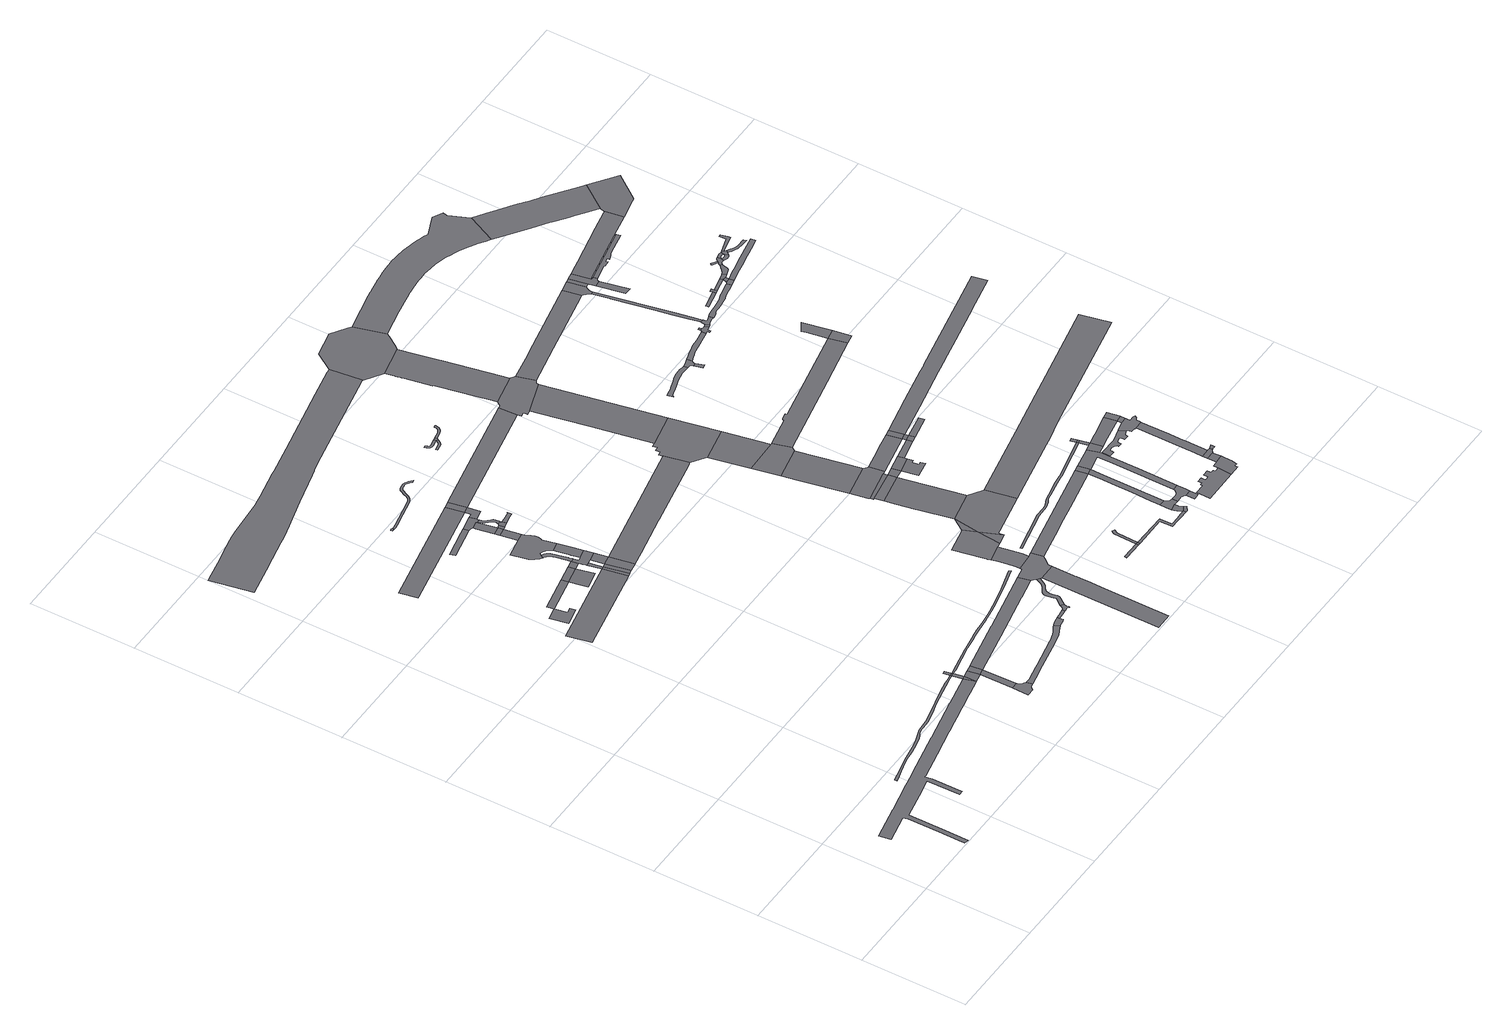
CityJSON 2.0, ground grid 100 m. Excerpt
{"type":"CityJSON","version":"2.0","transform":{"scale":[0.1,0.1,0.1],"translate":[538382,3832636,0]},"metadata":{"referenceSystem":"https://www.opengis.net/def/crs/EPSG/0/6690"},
"CityObjects":{
"road1":{"type":"Road","attributes":{"RoadStructureAttribute.sectionType":"1"},"geometry":[{"type":"MultiSurface","lod":"1","boundaries":[[[0,1,2,3,4,5,6,7,8,9,10,11,12,13,14,15,16,17,18,19,20,21,22,23,24,25,26,27,28,29,30,31,32,33,34,35,36,37,38,39,40,41,42,43,44,45,46]]]}]},
"road2":{"type":"Road","attributes":{"RoadStructureAttribute.sectionType":"1"},"geometry":[{"type":"MultiSurface","lod":"1","boundaries":[[[47,48,49,50,51,52,53,54,55,56,57,58,59,60,61,62,63,64,65,66,67,68,69,70,71,72,73,74,75,76,77,78,79,80,81,82,83,84,85,86,87]]]}]},
"road3":{"type":"Road","geometry":[{"type":"MultiSurface","lod":"1","boundaries":[[[88,89,90,91,92,93]]]}]},
"road4":{"type":"Road","geometry":[{"type":"MultiSurface","lod":"1","boundaries":[[[94,0,46]]]}]},
"road5":{"type":"Road","attributes":{"RoadStructureAttribute.sectionType":"1"},"geometry":[{"type":"MultiSurface","lod":"1","boundaries":[[[95,87,0,94]]]}]},
"road6":{"type":"Road","geometry":[{"type":"MultiSurface","lod":"1","boundaries":[[[96,47,87,95]]]}]},
"road7":{"type":"Road","geometry":[{"type":"MultiSurface","lod":"1","boundaries":[[[97,98,47,96]]]}]},
"road8":{"type":"Road","geometry":[{"type":"MultiSurface","lod":"1","boundaries":[[[99,100,101,102,103,104,105,106,107,108,109,110,111]]]}]},
"road9":{"type":"Road","attributes":{"RoadStructureAttribute.sectionType":"1"},"geometry":[{"type":"MultiSurface","lod":"1","boundaries":[[[112,113,114,115]]]}]},
"road10":{"type":"Road","attributes":{"RoadStructureAttribute.sectionType":"1"},"geometry":[{"type":"MultiSurface","lod":"1","boundaries":[[[116,94,46,117,118,119]]]}]},
"road11":{"type":"Road","attributes":{"RoadStructureAttribute.sectionType":"1"},"geometry":[{"type":"MultiSurface","lod":"1","boundaries":[[[120,121,119,99,111]]]}]},
"road12":{"type":"Road","attributes":{"RoadStructureAttribute.sectionType":"1"},"geometry":[{"type":"MultiSurface","lod":"1","boundaries":[[[122,123,92,124]]]}]},
"road13":{"type":"Road","geometry":[{"type":"MultiSurface","lod":"1","boundaries":[[[125,116,119,121]]]}]},
"road14":{"type":"Road","attributes":{"RoadStructureAttribute.sectionType":"1"},"geometry":[{"type":"MultiSurface","lod":"1","boundaries":[[[126,127,128,129,130,131]]]}]},
"road15":{"type":"Road","geometry":[{"type":"MultiSurface","lod":"1","boundaries":[[[132,133,134,135,124]]]}]},
"road16":{"type":"Road","geometry":[{"type":"MultiSurface","lod":"1","boundaries":[[[136,122,124,135]]]}]},
"road17":{"type":"Road","attributes":{"RoadStructureAttribute.sectionType":"1"},"geometry":[{"type":"MultiSurface","lod":"1","boundaries":[[[137,138,139,140,141,142,143,144,145,146,147,148,149,150,151,106,105,152,153,154,155,156,157,158,159,160]]]}]},
"road18":{"type":"Road","geometry":[{"type":"MultiSurface","lod":"1","boundaries":[[[161,136,135,162]]]}]},
"road19":{"type":"Road","attributes":{"RoadStructureAttribute.sectionType":"1"},"geometry":[{"type":"MultiSurface","lod":"1","boundaries":[[[163,164,165,166,167,168,169]]]}]},
"road20":{"type":"Road","geometry":[{"type":"MultiSurface","lod":"1","boundaries":[[[170,171,172,173,174]]]}]},
"road21":{"type":"Road","geometry":[{"type":"MultiSurface","lod":"1","boundaries":[[[175,112,115,176]]]}]},
"road22":{"type":"Road","attributes":{"RoadStructureAttribute.sectionType":"1"},"geometry":[{"type":"MultiSurface","lod":"1","boundaries":[[[177,178,112,175]]]}]},
"road23":{"type":"Road","attributes":{"RoadStructureAttribute.sectionType":"1"},"geometry":[{"type":"MultiSurface","lod":"1","boundaries":[[[179,180,181,182,183,184,185,186,187,188,189,190,191,192,193,194,195,196,161,197]]]}]},
"road24":{"type":"Road","attributes":{"RoadStructureAttribute.sectionType":"1"},"geometry":[{"type":"MultiSurface","lod":"1","boundaries":[[[198,175,176,199]]]}]},
"road25":{"type":"Road","geometry":[{"type":"MultiSurface","lod":"1","boundaries":[[[200,201,202,203,204,205,206,207,208,209,210,211,212,189,188,213,214,215,216,217,218]]]}]},
"road26":{"type":"Road","geometry":[{"type":"MultiSurface","lod":"1","boundaries":[[[219,220,221,197,161,162,222,223,224,178,177,225,226,227,228,229,230,231,232,233]]]}]},
"road27":{"type":"Road","geometry":[{"type":"MultiSurface","lod":"1","boundaries":[[[234,198,199,235]]]}]},
"road28":{"type":"Road","attributes":{"RoadStructureAttribute.sectionType":"1"},"geometry":[{"type":"MultiSurface","lod":"1","boundaries":[[[229,228,227,226,198,234]]]}]},
"road29":{"type":"Road","attributes":{"RoadStructureAttribute.sectionType":"1"},"geometry":[{"type":"MultiSurface","lod":"1","boundaries":[[[236,237,218,217,238,239,240,241,233,232]]]}]},
"road30":{"type":"Road","attributes":{"RoadStructureAttribute.sectionType":"1"},"geometry":[{"type":"MultiSurface","lod":"1","boundaries":[[[242,243,207,206]]]}]},
"road31":{"type":"Road","attributes":{"RoadStructureAttribute.sectionType":"1"},"geometry":[{"type":"MultiSurface","lod":"1","boundaries":[[[244,245,246,247,248,249,250,251,252,253,254,255,256,257,258,259,260,261,262,263,264,265,266,267,268,269,270,271,272,273,96,95]]]}]},
"road32":{"type":"Road","geometry":[{"type":"MultiSurface","lod":"1","boundaries":[[[274,275,243,242]]]}]},
"road33":{"type":"Road","attributes":{"RoadStructureAttribute.sectionType":"1"},"geometry":[{"type":"MultiSurface","lod":"1","boundaries":[[[276,277,278,279,275,274]]]}]},
"road34":{"type":"Road","attributes":{"RoadStructureAttribute.sectionType":"1"},"geometry":[{"type":"MultiSurface","lod":"1","boundaries":[[[280,281,282,283,125,121,284,285,286,287,288,289,290,291]]]}]},
"road35":{"type":"Road","geometry":[{"type":"MultiSurface","lod":"1","boundaries":[[[292,164,163,169,293,294,278,277,295,296,297,298]]]}]},
"road36":{"type":"Road","attributes":{"RoadStructureAttribute.sectionType":"1"},"geometry":[{"type":"MultiSurface","lod":"1","boundaries":[[[299,300,274,242,301]]]}]},
"road37":{"type":"Road","attributes":{"RoadStructureAttribute.sectionType":"1"},"geometry":[{"type":"MultiSurface","lod":"1","boundaries":[[[302,303,304,305,306,307,308,309,310,311,312,297,296,313,314,315,316,317,318,319,320,321,322,323,324]]]}]},
"road38":{"type":"Road","geometry":[{"type":"MultiSurface","lod":"1","boundaries":[[[323,325,299,301,326,327,328,324]]]}]},
"road39":{"type":"Road","attributes":{"RoadStructureAttribute.sectionType":"1"},"geometry":[{"type":"MultiSurface","lod":"1","boundaries":[[[329,330,331,332,333,334,335,336,337,338,339,340,341,342,343,344,345,346,347,348,349,350,351,352,353,354,355,356,357,358,359,360,361,362,363,364,365,366,367,368,369,174,173]]]}]},
"road40":{"type":"Road","attributes":{"RoadStructureAttribute.sectionType":"1"},"geometry":[{"type":"MultiSurface","lod":"1","boundaries":[[[370,371,372,373,374,375,376,377,378,379,380,381,382,383,384,385,386,387,388,389,390,391,392,393,394,395,396,397,398,399,400,401,402,403,404,405,406,407,408,409]]]}]},
"road41":{"type":"Road","attributes":{"RoadStructureAttribute.sectionType":"1"},"geometry":[{"type":"MultiSurface","lod":"1","boundaries":[[[410,411,131,412,292,298]]]}]},
"road42":{"type":"Road","geometry":[{"type":"MultiSurface","lod":"1","boundaries":[[[413,414,415,416,417,137,160,418,419,420,421]]]}]},
"road43":{"type":"Road","geometry":[{"type":"MultiSurface","lod":"1","boundaries":[[[422,423,424,425,426,327,326]]]}]},
"road44":{"type":"Road","geometry":[{"type":"MultiSurface","lod":"1","boundaries":[[[427,126,131,411]]]}]},
"road45":{"type":"Road","attributes":{"RoadStructureAttribute.sectionType":"1"},"geometry":[{"type":"MultiSurface","lod":"1","boundaries":[[[428,429,413,421,430,431]]]}]},
"road46":{"type":"Road","geometry":[{"type":"MultiSurface","lod":"1","boundaries":[[[432,433,434,428,431,435,436,437,438,439,440]]]}]},
"road47":{"type":"Road","attributes":{"RoadStructureAttribute.sectionType":"1"},"geometry":[{"type":"MultiSurface","lod":"1","boundaries":[[[441,442,443,444,445,446,447,448,449,450,451,452,453,454,455,456,457,432,440,458,459,460,461,462,463,464,465,466,467,468,469,470,471,472,473,474,475]]]}]},
"road48":{"type":"Road","geometry":[{"type":"MultiSurface","lod":"1","boundaries":[[[476,477,478,479,480,481,482,483,484,485,486,487,488]]]}]},
"road49":{"type":"Road","attributes":{"RoadStructureAttribute.sectionType":"1"},"geometry":[{"type":"MultiSurface","lod":"1","boundaries":[[[489,234,235,490,491,492,493,494,495,496]]]}]},
"road50":{"type":"Road","geometry":[{"type":"MultiSurface","lod":"1","boundaries":[[[497,498,499,500,501,502,503,504,280,291,505,506,441,475,476,488,507,508,509,510]]]}]},
"road51":{"type":"Road","attributes":{"RoadStructureAttribute.sectionType":"1"},"geometry":[{"type":"MultiSurface","lod":"1","boundaries":[[[511,512,513,514,515,516,517,518,519,520,521,522,523,500,499]]]}]},
"road52":{"type":"Road","attributes":{"RoadStructureAttribute.sectionType":"1"},"geometry":[{"type":"MultiSurface","lod":"1","boundaries":[[[524,427,411,525]]]}]},
"road53":{"type":"Road","geometry":[{"type":"MultiSurface","lod":"1","boundaries":[[[526,527,528,529,530,531,532,533,534,535,536,537,538]]]}]},
"road54":{"type":"Road","geometry":[{"type":"MultiSurface","lod":"1","boundaries":[[[539,540,541,542,543,544,545,516,515,546,547]]]}]},
"road55":{"type":"Road","geometry":[{"type":"MultiSurface","lod":"1","boundaries":[[[537,548,549,550,551,552,553,554,555,556,557,558]]]}]},
"road56":{"type":"Road","geometry":[{"type":"MultiSurface","lod":"1","boundaries":[[[559,538,537,558,560]]]}]},
"road57":{"type":"Road","geometry":[{"type":"MultiSurface","lod":"1","boundaries":[[[561,562,563,564,565,566,567,568,569,570,571,572,573,574,575,576,559,560]]]}]},
"road58":{"type":"Road","attributes":{"RoadStructureAttribute.sectionType":"1"},"geometry":[{"type":"MultiSurface","lod":"1","boundaries":[[[547,546,577]]]}]},
"road59":{"type":"Road","geometry":[{"type":"MultiSurface","lod":"1","boundaries":[[[578,540,539,547]]]}]},
"road60":{"type":"Road","geometry":[{"type":"MultiSurface","lod":"1","boundaries":[[[579,580,581,582]]]}]},
"road61":{"type":"Road","geometry":[{"type":"MultiSurface","lod":"1","boundaries":[[[583,582,581,584]]]}]},
"road62":{"type":"Road","geometry":[{"type":"MultiSurface","lod":"1","boundaries":[[[585,586,578,547,577,587,588,589,590,591]]]}]},
"road63":{"type":"Road","attributes":{"RoadStructureAttribute.sectionType":"1"},"geometry":[{"type":"MultiSurface","lod":"1","boundaries":[[[592,593,594,595,596,597,582,583]]]}]},
"road64":{"type":"Road","attributes":{"RoadStructureAttribute.sectionType":"1"},"geometry":[{"type":"MultiSurface","lod":"1","boundaries":[[[598,599,600,601,602,603,578,586]]]}]},
"road65":{"type":"Road","geometry":[{"type":"MultiSurface","lod":"1","boundaries":[[[604,605,600,599]]]}]},
"road66":{"type":"Road","attributes":{"RoadStructureAttribute.sectionType":"1"},"geometry":[{"type":"MultiSurface","lod":"1","boundaries":[[[606,607,608,609,610,605,604]]]}]},
"road67":{"type":"Road","geometry":[{"type":"MultiSurface","lod":"1","boundaries":[[[611,612,613,614,615,609,608,616,617]]]}]},
"road68":{"type":"Road","attributes":{"RoadStructureAttribute.sectionType":"1"},"geometry":[{"type":"MultiSurface","lod":"1","boundaries":[[[618,619,620,614,613]]]}]},
"road69":{"type":"Road","attributes":{"RoadStructureAttribute.sectionType":"1"},"geometry":[{"type":"MultiSurface","lod":"1","boundaries":[[[621,497,510,622,623,624,625,626]]]}]},
"road70":{"type":"Road","geometry":[{"type":"MultiSurface","lod":"1","boundaries":[[[627,628,629,619,618,630,631]]]}]},
"road71":{"type":"Road","geometry":[{"type":"MultiSurface","lod":"1","boundaries":[[[632,633,634,635,636,637,638,639,640,489,496,641,642,643,644,645]]]}]},
"road72":{"type":"Road","attributes":{"RoadStructureAttribute.sectionType":"1"},"geometry":[{"type":"MultiSurface","lod":"1","boundaries":[[[645,644,629,628]]]}]},
"road73":{"type":"Road","attributes":{"RoadStructureAttribute.sectionType":"1"},"geometry":[{"type":"MultiSurface","lod":"1","boundaries":[[[646,647,648,649,650,583,584,651,652,653,654,655,656]]]}]},
"road74":{"type":"Road","geometry":[{"type":"MultiSurface","lod":"1","boundaries":[[[657,604,599,658,659]]]}]},
"road75":{"type":"Road","attributes":{"RoadStructureAttribute.sectionType":"1"},"geometry":[{"type":"MultiSurface","lod":"1","boundaries":[[[660,661,662,663,664,633,632]]]}]},
"road76":{"type":"Road","attributes":{"RoadStructureAttribute.sectionType":"1"},"geometry":[{"type":"MultiSurface","lod":"1","boundaries":[[[665,666,667,668,669,670,671,672,673,674,675,676,677,678,679,680,681,682,683,684,685,686,687,688,689,690,691,692,693,694,695,696]]]}]},
"road77":{"type":"Road","geometry":[{"type":"MultiSurface","lod":"1","boundaries":[[[697,698,699,700,701,702,703,524,525,704,705,706,707,708,709,661,660,710,711,712,713,714,715,716,717,718]]]}]},
"road78":{"type":"Road","geometry":[{"type":"MultiSurface","lod":"1","boundaries":[[[719,720,721,722,723,724,725,659]]]}]},
"road79":{"type":"Road","geometry":[{"type":"MultiSurface","lod":"1","boundaries":[[[726,657,659,725,727]]]}]},
"road80":{"type":"Road","attributes":{"RoadStructureAttribute.sectionType":"1"},"geometry":[{"type":"MultiSurface","lod":"1","boundaries":[[[728,729,730,731,732,733,734,735,736,737,738,739,740,741,742,743,744,745,746,747,701,700]]]}]},
"road81":{"type":"Road","attributes":{"RoadStructureAttribute.sectionType":"1"},"geometry":[{"type":"MultiSurface","lod":"1","boundaries":[[[748,749,750,751,752,753,754,755,756,656,757]]]}]},
"road82":{"type":"Road","attributes":{"RoadStructureAttribute.sectionType":"1"},"geometry":[{"type":"MultiSurface","lod":"1","boundaries":[[[758,759,760,617,616,761]]]}]},
"road83":{"type":"Road","geometry":[{"type":"MultiSurface","lod":"1","boundaries":[[[762,757,656,655,763,764,765]]]}]},
"road84":{"type":"Road","geometry":[{"type":"MultiSurface","lod":"1","boundaries":[[[766,767,768,753,752,769,770,771,772,773,774]]]}]},
"road85":{"type":"Road","geometry":[{"type":"MultiSurface","lod":"1","boundaries":[[[775,776,777,370,409,778,734,733,779,780,781,782]]]}]},
"road86":{"type":"Road","geometry":[{"type":"MultiSurface","lod":"1","boundaries":[[[783,726,727,784,785]]]}]},
"road87":{"type":"Road","attributes":{"RoadStructureAttribute.sectionType":"1"},"geometry":[{"type":"MultiSurface","lod":"1","boundaries":[[[786,787,788,626,789,790,791,792,766,774]]]}]},
"road88":{"type":"Road","geometry":[{"type":"MultiSurface","lod":"1","boundaries":[[[793,794,795,796,797,798,770,769,799,800,801,802,803,804,805,806]]]}]},
"road89":{"type":"Road","geometry":[{"type":"MultiSurface","lod":"1","boundaries":[[[803,807,808,809,804]]]}]},
"road90":{"type":"Road","geometry":[{"type":"MultiSurface","lod":"1","boundaries":[[[810,783,785,811]]]}]},
"road91":{"type":"Road","geometry":[{"type":"MultiSurface","lod":"1","boundaries":[[[812,761,783,810]]]}]},
"road92":{"type":"Road","geometry":[{"type":"MultiSurface","lod":"1","boundaries":[[[813,621,626,788]]]}]},
"road93":{"type":"Road","geometry":[{"type":"MultiSurface","lod":"1","boundaries":[[[814,758,761,812]]]}]},
"road94":{"type":"Road","attributes":{"RoadStructureAttribute.sectionType":"1"},"geometry":[{"type":"MultiSurface","lod":"1","boundaries":[[[815,813,788,816,817,818,793,806,819,820,821,822,823]]]}]},
"road95":{"type":"Road","geometry":[{"type":"MultiSurface","lod":"1","boundaries":[[[824,825,810,811]]]}]},
"road96":{"type":"Road","attributes":{"RoadStructureAttribute.sectionType":"1"},"geometry":[{"type":"MultiSurface","lod":"1","boundaries":[[[826,827,828,829,830,831,832,833,834,835,836,837,838,839,840,841]]]}]},
"road97":{"type":"Road","attributes":{"RoadStructureAttribute.sectionType":"1"},"geometry":[{"type":"MultiSurface","lod":"1","boundaries":[[[842,843,844,845,846,847,848,849,850,851,852,853,854,855,856,857,858,859,860,861,862,863,864,865,866]]]}]},
"road98":{"type":"Road","geometry":[{"type":"MultiSurface","lod":"1","boundaries":[[[867,868,815,823,869]]]}]},
"road99":{"type":"Road","attributes":{"RoadStructureAttribute.sectionType":"1"},"geometry":[{"type":"MultiSurface","lod":"1","boundaries":[[[870,871,872,873,874,875,876,877,878,879,627,631,880,881,882]]]}]},
"road100":{"type":"Road","attributes":{"RoadStructureAttribute.sectionType":"1"},"geometry":[{"type":"MultiSurface","lod":"1","boundaries":[[[883,696,868,867]]]}]},
"road101":{"type":"Road","geometry":[{"type":"MultiSurface","lod":"1","boundaries":[[[884,665,696,883]]]}]},
"road102":{"type":"Road","geometry":[{"type":"MultiSurface","lod":"1","boundaries":[[[885,886,665,884]]]}]},
"road103":{"type":"Road","geometry":[{"type":"MultiSurface","lod":"1","boundaries":[[[887,888,889,890,841,840,891,892,893,894,895,896]]]}]},
"road104":{"type":"Road","geometry":[{"type":"MultiSurface","lod":"1","boundaries":[[[897,898,899,866,865,900,901,902,903,904,905,906,907,908]]]}]},
"road105":{"type":"Road","geometry":[{"type":"MultiSurface","lod":"1","boundaries":[[[909,910,904,903]]]}]},
"road106":{"type":"Road","attributes":{"RoadStructureAttribute.sectionType":"1"},"geometry":[{"type":"MultiSurface","lod":"1","boundaries":[[[911,912,913,914,915,916,917,918,919,920,921,922,923,924,925,926,927,928,929,930,931,932,933,934,935,936,937,938,939]]]}]},
"road107":{"type":"Road","attributes":{"RoadStructureAttribute.sectionType":"1"},"geometry":[{"type":"MultiSurface","lod":"1","boundaries":[[[940,941,942,718,717,943,944,945,946,947,948]]]}]},
"road108":{"type":"Road","attributes":{"RoadStructureAttribute.sectionType":"1"},"geometry":[{"type":"MultiSurface","lod":"1","boundaries":[[[949,889,888,950,951,952]]]}]},
"road109":{"type":"Road","geometry":[{"type":"MultiSurface","lod":"1","boundaries":[[[953,949,952,954,955,956,957,958,959]]]}]},
"road110":{"type":"Road","attributes":{"RoadStructureAttribute.sectionType":"1"},"geometry":[{"type":"MultiSurface","lod":"1","boundaries":[[[960,961,962,867,869,963,964]]]}]},
"road111":{"type":"Road","attributes":{"RoadStructureAttribute.sectionType":"1"},"geometry":[{"type":"MultiSurface","lod":"1","boundaries":[[[965,966,958,957,967,968,969,970]]]}]},
"road112":{"type":"Road","attributes":{"RoadStructureAttribute.sectionType":"1"},"geometry":[{"type":"MultiSurface","lod":"1","boundaries":[[[971,972,973,974,975,976,977,978,979,980,981,953,959]]]}]},
"road113":{"type":"Road","attributes":{"RoadStructureAttribute.sectionType":"1"},"geometry":[{"type":"MultiSurface","lod":"1","boundaries":[[[982,983,984,985,986,987,988,897,908,989,990,991,992,993,994,995,996,997,998,999,1000]]]}]},
"road114":{"type":"Road","geometry":[{"type":"MultiSurface","lod":"1","boundaries":[[[1001,911,939,1002,1003,1004,1005,1006,978,977,1007,1008,1009,1010,1011,1012,1013,1014,1015]]]}]},
"road115":{"type":"Road","attributes":{"RoadStructureAttribute.sectionType":"1"},"geometry":[{"type":"MultiSurface","lod":"1","boundaries":[[[1016,1017,1018,591,590,1019,1020,1021,1022]]]}]},
"road116":{"type":"Road","attributes":{"RoadStructureAttribute.sectionType":"1"},"geometry":[{"type":"MultiSurface","lod":"1","boundaries":[[[964,1001,1015,1023]]]}]},
"road117":{"type":"Road","geometry":[{"type":"MultiSurface","lod":"1","boundaries":[[[1024,960,964,1023,1025]]]}]},
"road118":{"type":"Road","geometry":[{"type":"MultiSurface","lod":"1","boundaries":[[[1026,1027,1028,1029,1030]]]}]},
"road119":{"type":"Road","geometry":[{"type":"MultiSurface","lod":"1","boundaries":[[[1031,1032,1030,1029,1033,1034,982,1000,1035,1036,1037,1038,1039,1040]]]}]},
"road120":{"type":"Road","geometry":[{"type":"MultiSurface","lod":"1","boundaries":[[[1041,1042,1043,1044,1045,1046,1047,1048,1049,1050,1051,1052,1053,1054,1055,1056,1057,1058,1059,1060,1061,1062,1063,1064,1065,1066,1067,1068,782,781,1069,1070,1071,1072,1073,1074,1075,1076,1077,1078,1079,1080,1081,1082,1083,1084,1085,1086,1087,1088,1089,1090,1091,1092,1093,1094,1095,1096,1097,1098,1099,1100,1101]]]}]},
"road121":{"type":"Road","attributes":{"RoadStructureAttribute.sectionType":"1"},"geometry":[{"type":"MultiSurface","lod":"1","boundaries":[[[1102,1103,1040,1039,1104,1105]]]}]},
"road122":{"type":"Road","geometry":[{"type":"MultiSurface","lod":"1","boundaries":[[[1106,1107,1102,1105,1108,1109,1110,1111,1112,1113,1114,1115,1116,1117]]]}]},
"road123":{"type":"Road","attributes":{"RoadStructureAttribute.sectionType":"1"},"geometry":[{"type":"MultiSurface","lod":"1","boundaries":[[[1118,1119,1120,1121,1122,1123,1124,1125,1126,1127,1128,1129,1130,1131,1106,1117]]]}]},
"road124":{"type":"Road","geometry":[{"type":"MultiSurface","lod":"1","boundaries":[[[1132,940,948,1133,1134,1135,1124,1123,1136,1137,1138,1139,1140]]]}]},
"road125":{"type":"Road","attributes":{"RoadStructureAttribute.sectionType":"1"},"geometry":[{"type":"MultiSurface","lod":"1","boundaries":[[[1141,1142,1143,1144,1145,1146,814,812,1147,1148,1149,1150,1151,1152,1153,1154,1155]]]}]},
"road126":{"type":"Road","geometry":[{"type":"MultiSurface","lod":"1","boundaries":[[[1156,870,882,1157]]]}]},
"road127":{"type":"Road","attributes":{"RoadStructureAttribute.sectionType":"1"},"geometry":[{"type":"MultiSurface","lod":"1","boundaries":[[[1158,1159,1160,1161,870,1156]]]}]},
"road128":{"type":"Road","attributes":{"RoadStructureAttribute.sectionType":"1"},"geometry":[{"type":"MultiSurface","lod":"1","boundaries":[[[1162,1132,1140,1163,1164]]]}]},
"road129":{"type":"Road","attributes":{"RoadStructureAttribute.sectionType":"1"},"geometry":[{"type":"MultiSurface","lod":"1","boundaries":[[[1165,1166,1167,1168]]]}]},
"road130":{"type":"Road","geometry":[{"type":"MultiSurface","lod":"1","boundaries":[[[1169,1162,1164,1168,1167,1170,1171,1172,1173,1174,1175,1176]]]}]},
"road131":{"type":"Road","attributes":{"RoadStructureAttribute.sectionType":"1"},"geometry":[{"type":"MultiSurface","lod":"1","boundaries":[[[1177,1178,1179,1180,1181]]]}]},
"road132":{"type":"Road","attributes":{"RoadStructureAttribute.sectionType":"1"},"geometry":[{"type":"MultiSurface","lod":"1","boundaries":[[[1182,1183,1184,1185,1186,1187,1188,1189,1190,1191,1192,1193,1194,1113,1112,1195,1196,1197,1198,1199,1200,1201,1202,1203,1204,1205,1206,1207,1208,1209,1210]]]}]},
"road133":{"type":"Road","geometry":[{"type":"MultiSurface","lod":"1","boundaries":[[[1211,1212,1177,1181,1213,1214]]]}]},
"road134":{"type":"Road","attributes":{"RoadStructureAttribute.sectionType":"1"},"geometry":[{"type":"MultiSurface","lod":"1","boundaries":[[[1215,1214,1213,1216]]]}]},
"road135":{"type":"Road","geometry":[{"type":"MultiSurface","lod":"1","boundaries":[[[1217,1218,1182,1210,1219,1220]]]}]},
"road136":{"type":"Road","attributes":{"RoadStructureAttribute.sectionType":"1"},"geometry":[{"type":"MultiSurface","lod":"1","boundaries":[[[1216,1218,1217,1221]]]}]},
"road137":{"type":"Road","geometry":[{"type":"MultiSurface","lod":"1","boundaries":[[[1222,1223,1224,1225,1226,1227,1228,1229,1230,1231,1232,1233,1234,1235,1173,1172]]]}]},
"road138":{"type":"Road","geometry":[{"type":"MultiSurface","lod":"1","boundaries":[[[1236,1237,1215,1216,1221,1238]]]}]},
"road139":{"type":"Road","attributes":{"RoadStructureAttribute.sectionType":"1"},"geometry":[{"type":"MultiSurface","lod":"1","boundaries":[[[1239,1240,1241,1242,1236,1238,1243,1244,1245,1246,1247,1248,1249,1250]]]}]},
"road140":{"type":"Road","attributes":{"RoadStructureAttribute.sectionType":"1"},"geometry":[{"type":"MultiSurface","lod":"1","boundaries":[[[1251,1252,1253,1254,1255,1169,1176,1256,1257,1258,1259]]]}]},
"road141":{"type":"Road","geometry":[{"type":"MultiSurface","lod":"1","boundaries":[[[1260,1261,1262,1263,1264,1265,1266]]]}]},
"road142":{"type":"Road","geometry":[{"type":"MultiSurface","lod":"1","boundaries":[[[1267,1268,1269,1270,1271,1266,1265,1272,1239,1250,1273,1274,1275,1276,1277,1278,1279]]]}]},
"road143":{"type":"Road","attributes":{"RoadStructureAttribute.sectionType":"1"},"geometry":[{"type":"MultiSurface","lod":"1","boundaries":[[[1280,1281,1282,1283,1284,1276,1275,1285,1286,1287,1288,1289,1290]]]}]},
"road144":{"type":"Road","attributes":{"RoadStructureAttribute.sectionType":"1"},"geometry":[{"type":"MultiSurface","lod":"1","boundaries":[[[1291,1292,1293,1267,1279,1294,1295,1296,1297,1298,1299]]]}]},
"road145":{"type":"Road","attributes":{"RoadStructureAttribute.sectionType":"1"},"geometry":[{"type":"MultiSurface","lod":"1","boundaries":[[[1300,1301,1302,1303,1304,1305,1306,1307,1217,1220,1308,1309,1310,1311,1312,1313,1314,1315,1316,1317]]]}]},
"road146":{"type":"Road","geometry":[{"type":"MultiSurface","lod":"1","boundaries":[[[1318,1299,1298,1319,1280,1290,1320,1321,1322,1323]]]}]},
"road147":{"type":"Road","attributes":{"RoadStructureAttribute.sectionType":"1"},"geometry":[{"type":"MultiSurface","lod":"1","boundaries":[[[1324,1325,1326,1327,1328,1329,1330,1331,1332,1097,1096,1333,1334,1335,1336,1337,1338,1339,1340,1341,1342,1343,1344]]]}]},
"road148":{"type":"Road","attributes":{"RoadStructureAttribute.sectionType":"1"},"geometry":[{"type":"MultiSurface","lod":"1","boundaries":[[[1345,1346,1347,1348,1349,1350,1321,1320,1351,1352,1353,1354,1355,1356,1357,1358,1359]]]}]},
"road149":{"type":"Road","geometry":[{"type":"MultiSurface","lod":"1","boundaries":[[[1360,1361,1362,1363,1364,1318,1323]]]}]},
"road150":{"type":"Road","geometry":[{"type":"MultiSurface","lod":"1","boundaries":[[[1344,1343,1365,1251,1259,1366,1367,1368]]]}]}
},
"vertices":[
[2272,1054,0],[1975,993,0],[1968,992,0],[1548,907,0],[1541,905,0],[1114,818,0],[1107,817,0],[981,791,0],[953,785,0],[656,725,0],[649,723,0],[325,657,0],[347,549,0],[349,550,0],[600,601,0],[615,604,0],[627,560,0],[627,261,0],[627,75,0],[627,17,0],[667,8,0],[667,265,0],[667,580,0],[962,641,0],[1088,667,0],[1094,357,0],[1135,357,0],[1134,430,0],[1131,645,0],[1118,706,0],[1130,708,0],[1133,708,0],[1397,762,0],[1669,818,0],[1710,826,0],[1745,834,0],[1752,835,0],[1793,843,0],[1854,855,0],[1967,878,0],[2020,888,0],[2093,903,0],[2106,905,0],[2132,911,0],[2163,918,0],[2283,942,0],[2304,946,0],
[2253,1166,0],[2208,1158,0],[2152,1151,0],[2053,1134,0],[1914,1100,0],[1679,1048,0],[1567,1039,0],[1430,990,0],[1362,980,0],[1205,955,0],[1020,911,0],[966,899,0],[963,898,0],[961,875,0],[1016,891,0],[1073,907,0],[1126,920,0],[1178,933,0],[1223,941,0],[1278,946,0],[1338,954,0],[1360,958,0],[1393,965,0],[1435,975,0],[1480,986,0],[1512,1001,0],[1537,1014,0],[1562,1021,0],[1579,1027,0],[1599,1027,0],[1649,1027,0],[1682,1030,0],[1709,1033,0],[1752,1043,0],[1812,1056,0],[1891,1080,0],[1969,1098,0],[2053,1116,0],[2121,1129,0],[2211,1145,0],[2253,1151,0],
[1127,4140,0],[1292,4174,0],[1281,4225,0],[1235,4215,0],[1211,4330,0],[1092,4305,0],
[2302,1060,0],
[2283,1154,0],
[2280,1166,0],
[2266,1230,0],[2239,1225,0],
[2393,652,0],[2394,502,0],[2462,503,0],[2469,518,0],[2482,531,0],[2497,536,0],[2521,541,0],[2511,593,0],[2493,603,0],[2478,613,0],[2466,626,0],[2461,635,0],[2455,653,0],
[1820,4248,0],[991,4083,0],[1037,3855,0],[1865,4021,0],
[2368,1073,0],[2365,958,0],[2388,963,0],[2390,964,0],
[2455,668,0],[2447,975,0],
[1532,4461,0],[1198,4394,0],[1544,4398,0],
[2430,1086,0],
[1763,5723,0],[989,5568,0],[700,5510,0],[734,5344,0],[749,5347,0],[1797,5557,0],
[1568,4284,0],[1581,4233,0],[1744,4267,0],[1708,4433,0],
[1695,4494,0],
[3198,758,0],[3182,750,0],[3157,737,0],[3150,733,0],[3132,722,0],[3105,709,0],[3075,699,0],[3042,691,0],[3005,684,0],[2928,668,0],[2732,628,0],[2698,621,0],[2633,608,0],[2551,591,0],[2531,591,0],[2645,565,0],[2721,580,0],[2742,584,0],[2966,628,0],[3038,644,0],[3075,652,0],[3118,662,0],[3167,685,0],[3222,711,0],
[1764,4508,0],[1776,4449,0],
[1628,5430,0],[1622,5462,0],[1569,5451,0],[1309,5398,0],[1325,5348,0],[1628,5410,0],[1632,5411,0],
[1311,5961,0],[1294,5957,0],[1298,5937,0],[1316,5941,0],[1328,5956,0],
[1847,4254,0],[1893,4027,0],
[1824,4381,0],[1794,4374,0],
[1795,4522,0],[1792,4535,0],[1789,4551,0],[1788,4555,0],[1779,4598,0],[1763,4670,0],[1753,4707,0],[1740,4730,0],[1720,4744,0],[1693,4757,0],[1678,4727,0],[1683,4723,0],[1700,4712,0],[1718,4689,0],[1733,4662,0],[1735,4655,0],[1758,4538,0],[1761,4527,0],[1798,4511,0],
[1885,4261,0],[1930,4034,0],
[1854,4848,0],[1859,4868,0],[1864,4893,0],[1861,4921,0],[1851,4953,0],[1830,4980,0],[1823,5024,0],[1746,5011,0],[1565,4972,0],[1596,4836,0],[1601,4816,0],[1625,4776,0],[1655,4744,0],[1707,4777,0],[1732,4767,0],[1760,4752,0],[1778,4733,0],[1793,4703,0],[1880,4720,0],
[1837,4471,0],[1827,4468,0],[1808,4463,0],[1778,4442,0],[1785,4411,0],[1791,4385,0],[1846,4386,0],[1860,4389,0],[1931,4403,0],[1932,4403,0],[1944,4406,0],[1937,4441,0],[1931,4469,0],[1927,4489,0],[1842,4472,0],
[1970,4278,0],[2015,4052,0],
[1908,4585,0],[1907,4587,0],[1803,4656,0],[1821,4569,0],[1825,4549,0],[1826,4544,0],
[1795,5177,0],[1718,5163,0],
[2325,1159,0],[2594,1213,0],[2602,1214,0],[2700,1230,0],[2757,1238,0],[2812,1246,0],[2882,1254,0],[2964,1262,0],[2969,1263,0],[3029,1271,0],[3079,1279,0],[3154,1295,0],[3289,1324,0],[3373,1342,0],[3563,1394,0],[3555,1411,0],[3301,1341,0],[3231,1325,0],[3136,1304,0],[3066,1291,0],[3012,1281,0],[2959,1276,0],[2957,1275,0],[2889,1270,0],[2822,1264,0],[2772,1258,0],[2717,1250,0],[2591,1227,0],[2572,1224,0],[2323,1176,0],
[1787,5227,0],[1709,5213,0],
[1769,5313,0],[1748,5413,0],[1675,5398,0],[1679,5375,0],
[3529,1310,0],[2927,1187,0],[2920,1186,0],[2437,1088,0],[2454,977,0],[2791,1044,0],[2805,1047,0],[2863,1060,0],[3337,1155,0],[3341,1156,0],[3518,1193,0],[3552,1198,0],
[1768,5492,0],[1654,5409,0],[1666,5405,0],[1746,5425,0],[1754,5403,0],[1780,5413,0],[1781,5432,0],
[1811,5236,0],[1795,5230,0],[1822,5184,0],
[1857,5266,0],[1856,5284,0],[1853,5297,0],[1852,5301,0],[1846,5314,0],[1837,5325,0],[1816,5347,0],[1799,5364,0],[1792,5376,0],[1787,5389,0],[1782,5406,0],[1763,5381,0],[1769,5365,0],[1780,5348,0],[1798,5330,0],[1819,5308,0],[1825,5301,0],[1827,5296,0],[1829,5292,0],[1831,5281,0],[1832,5268,0],[1829,5256,0],[1853,5246,0],
[1823,5246,0],[1870,5197,0],[1859,5237,0],[1850,5242,0],
[1324,5938,0],[1336,5937,0],[1341,5937,0],[1375,5942,0],[1503,5969,0],[1651,6000,0],[1675,6009,0],[1695,6022,0],[1708,6035,0],[1719,6053,0],[1728,6070,0],[1756,6128,0],[1765,6134,0],[1775,6138,0],[1785,6140,0],[1812,6143,0],[1829,6140,0],[1840,6135,0],[1847,6130,0],[1855,6123,0],[1877,6104,0],[1898,6109,0],[1866,6137,0],[1858,6144,0],[1848,6151,0],[1835,6157,0],[1813,6161,0],[1782,6158,0],[1771,6155,0],[1757,6151,0],[1741,6140,0],[1712,6078,0],[1703,6062,0],[1693,6046,0],[1684,6036,0],[1666,6025,0],[1646,6017,0],[1452,5977,0],[1372,5960,0],[1339,5955,0],[1337,5955,0],
[2652,7393,0],[2640,7390,0],[2613,7385,0],[2341,7330,0],[1667,7194,0],[1526,7165,0],[1522,7164,0],[1516,7163,0],[1393,7138,0],[1352,7130,0],[1077,7076,0],[980,7059,0],[976,7058,0],[757,7040,0],[602,7026,0],[547,7021,0],[500,7011,0],[353,6982,0],[216,6953,0],[75,6925,0],[5,6912,0],[83,6518,0],[220,6545,0],[358,6573,0],[496,6600,0],[697,6641,0],[758,6653,0],[781,6658,0],[901,6690,0],[988,6712,0],[1043,6727,0],[1191,6765,0],[1512,6847,0],[1566,6861,0],[1586,6866,0],[1597,6869,0],[1672,6888,0],[1730,6900,0],[2668,7089,0],[2687,7093,0],
[1875,5452,0],[1857,5569,0],[1804,5499,0],
[3294,782,0],[3271,778,0],[3252,775,0],[3242,773,0],[3207,763,0],[3247,716,0],[3275,721,0],[3302,729,0],[3297,761,0],
[1924,5211,0],[1985,5220,0],[1977,5260,0],[1970,5250,0],[1901,5240,0],
[1823,5736,0],
[3391,797,0],[3331,787,0],[3367,767,0],[3395,771,0],
[3431,838,0],[3416,812,0],[3406,802,0],[3426,775,0],[3434,773,0],[3449,758,0],[3454,773,0],[3449,795,0],[3456,815,0],
[3591,1165,0],[3563,1106,0],[3553,1094,0],[3538,1081,0],[3514,1063,0],[3496,1053,0],[3484,1046,0],[3474,1030,0],[3467,1018,0],[3464,1005,0],[3467,978,0],[3472,948,0],[3480,931,0],[3483,918,0],[3480,903,0],[3470,888,0],[3451,865,0],[3476,845,0],[3498,873,0],[3513,893,0],[3515,903,0],[3518,911,0],[3515,923,0],[3510,961,0],[3504,986,0],[3507,1001,0],[3512,1018,0],[3516,1031,0],[3524,1038,0],[3536,1049,0],[3554,1059,0],[3566,1069,0],[3576,1079,0],[3583,1094,0],[3613,1147,0],
[3627,1135,0],[3631,345,0],[3632,18,0],[3792,18,0],[3790,313,0],[3792,346,0],[3791,642,0],[3790,804,0],[3790,816,0],[3789,909,0],[3789,916,0],[3789,936,0],[3788,1136,0],
[3220,4528,0],[2052,4059,0],[2207,4090,0],[2254,4099,0],[2547,4158,0],[2563,4161,0],[3236,4296,0],[3269,4303,0],
[3830,1371,0],[3810,1367,0],[3790,1362,0],[3629,1349,0],[3628,1330,0],[3584,1321,0],[3551,1315,0],[3541,1313,0],[3555,1196,0],[3583,1172,0],[3788,1181,0],[3833,1236,0],[3849,1256,0],[3853,1260,0],
[3785,1418,0],[3780,1459,0],[3777,1477,0],[3769,1526,0],[3747,1638,0],[3589,1601,0],[3599,1562,0],[3612,1497,0],[3619,1452,0],[3621,1440,0],[3621,1437,0],[3625,1406,0],[3627,1382,0],
[2996,5972,0],[3003,5800,0],
[2323,6208,0],[2310,6214,0],[2306,6219,0],[2302,6229,0],[2297,6247,0],[2278,6242,0],[2283,6222,0],[2289,6209,0],[2297,6198,0],[2314,6190,0],[2327,6189,0],[2395,6203,0],[2391,6222,0],
[3814,1872,0],[3765,1993,0],[3760,1986,0],[3520,1938,0],[3576,1657,0],[3578,1650,0],[3582,1631,0],[3790,1647,0],[3815,1871,0],
[2378,6174,0],[2376,6171,0],[2370,6167,0],[2366,6165,0],[2307,6152,0],[2311,6133,0],[2372,6146,0],[2380,6150,0],[2389,6157,0],[2394,6163,0],[2412,6192,0],
[2417,6228,0],[2421,6208,0],
[2484,6221,0],[2505,6229,0],[2520,6240,0],[2529,6249,0],[2540,6267,0],[2544,6286,0],[2545,6299,0],[2542,6303,0],[2523,6301,0],[2524,6296,0],[2524,6289,0],[2521,6275,0],[2513,6261,0],[2506,6255,0],[2495,6247,0],[2480,6241,0],
[3897,1670,0],
[3842,2111,0],
[4200,698,0],[4195,673,0],[4377,673,0],[4377,697,0],
[4399,697,0],[4400,673,0],
[4254,2092,0],[4135,2172,0],[3889,1712,0],[3888,1719,0],[3917,1725,0],[4319,1806,0],[4262,2087,0],
[4403,897,0],[4425,932,0],[4405,945,0],[4390,930,0],[4385,919,0],[4382,909,0],
[4031,2688,0],[4014,2772,0],[3720,2713,0],[3742,2606,0],[3775,2442,0],[3779,2421,0],
[3999,2850,0],[3703,2797,0],
[3994,2872,0],[3991,2887,0],[3991,2889,0],[3684,2826,0],[3690,2796,0],
[3991,3037,0],[3989,3038,0],[3957,3062,0],[3649,2999,0],[3681,2841,0],[4023,2895,0],[3995,3034,0],
[3836,3648,0],[3529,3585,0],[3559,3441,0],
[4852,1577,0],[4182,1326,0],[4246,1339,0],[4513,1393,0],[4527,1396,0],[4874,1466,0],
[3815,3855,0],[3802,3852,0],[3477,3842,0],[3852,3673,0],[3862,3688,0],
[3625,4733,0],[3311,4669,0],[3296,4666,0],[3274,4662,0],[3282,4622,0],[3244,4615,0],[3251,4575,0],[3214,4567,0],[3219,4538,0],[3273,4303,0],[3311,4277,0],[3384,4226,0],[3399,4215,0],[3717,4279,0],
[4829,571,0],[4826,571,0],[4733,571,0],[4729,690,0],[4512,693,0],[4707,673,0],[4711,550,0],[4771,549,0],[4831,548,0],[4913,548,0],[4913,575,0],
[4078,2866,0],[4017,2773,0],[4095,2783,0],
[3402,5841,0],[3097,5739,0],[3110,5673,0],[3200,5221,0],[3214,5155,0],
[5139,1742,0],[5097,1734,0],[4887,1687,0],[4802,1668,0],[4750,1655,0],[4705,1650,0],[4643,1642,0],[4493,1610,0],[4460,1603,0],[4436,1597,0],[4406,1585,0],[4378,1572,0],[4351,1566,0],[4323,1564,0],[4241,1563,0],[3837,1479,0],[3840,1461,0],[4241,1545,0],[4324,1546,0],[4354,1549,0],[4383,1557,0],[4413,1567,0],[4441,1582,0],[4463,1590,0],[4498,1595,0],[4645,1624,0],[4705,1632,0],[4753,1638,0],[4805,1648,0],[4892,1669,0],[5102,1716,0],[5144,1724,0],
[3381,6052,0],[3374,6057,0],[3344,6079,0],[3343,6079,0],[3051,6019,0],[3031,5989,0],[3022,5977,0],[3011,5762,0],[3037,5767,0],[3048,5769,0],[3051,5754,0],[3056,5731,0],[3082,5736,0],[3402,5852,0],[3405,5861,0],[3410,5868,0],[3412,5870,0],[3415,5873,0],[3418,5875,0],[3422,5878,0],[3434,5884,0],[3385,6050,0],
[4126,2631,0],[4276,2659,0],[4267,2706,0],[4241,2701,0],[4228,2760,0],[4255,2765,0],[4244,2815,0],
[4227,2897,0],[4238,2843,0],
[3330,6138,0],[3223,6670,0],[3219,6687,0],[3195,6809,0],[3178,6894,0],[3147,7042,0],[2850,6981,0],[2868,6893,0],[2868,6887,0],[2869,6878,0],[2871,6866,0],[2874,6859,0],[2876,6854,0],[2879,6836,0],[2881,6826,0],[2934,6569,0],[2938,6570,0],[2986,6335,0],[3010,6218,0],[3042,6061,0],
[4950,613,0],[4948,618,0],[4943,630,0],[4940,643,0],[4940,675,0],[4872,662,0],[4875,639,0],[4885,617,0],[4897,599,0],[4956,604,0],
[4393,3114,0],[4231,3081,0],[4191,3073,0],[4426,2977,0],
[4965,590,0],[4928,547,0],[4933,548,0],[4973,581,0],
[4870,773,0],[4869,719,0],[4869,684,0],[4981,674,0],[4982,725,0],[4959,730,0],[4946,738,0],[4936,755,0],[4931,772,0],
[3149,7518,0],[3006,7610,0],[2761,7560,0],[2686,7090,0],[3167,7071,0],[3239,7179,0],[3259,7209,0],[3179,7499,0],
[4432,2939,0],[4393,2877,0],[4443,2887,0],
[4928,1095,0],[4930,1357,0],[4929,1477,0],[4878,1357,0],[4874,1202,0],[4876,1042,0],[4870,862,0],
[5086,776,0],[5084,766,0],[5076,751,0],[5064,736,0],[5049,729,0],[5037,724,0],[5042,674,0],[5055,671,0],[5065,666,0],[5066,665,0],[5077,654,0],[5141,654,0],[5141,694,0],[5141,776,0],
[5080,639,0],[5081,571,0],[5141,572,0],
[4487,2952,0],[4498,2898,0],
[4478,2987,0],
[4907,1589,0],
[4450,3125,0],
[5109,1629,0],[5083,1509,0],[5084,1502,0],[5088,1359,0],[5142,1152,0],[5143,1359,0],[5142,1448,0],[5141,1504,0],[5140,1520,0],
[4715,2942,0],[4705,2994,0],
[5455,598,0],[5450,620,0],[5420,620,0],[5420,659,0],[5362,657,0],[5363,614,0],[5320,614,0],[5320,656,0],[5272,655,0],[5273,618,0],[5253,618,0],[5248,596,0],[5155,597,0],[5154,467,0],[5486,471,0],[5493,598,0],
[4187,4949,0],[4162,4954,0],[4134,4954,0],[4100,4952,0],[4069,4945,0],[4039,4937,0],[4013,4928,0],[3985,4918,0],[3960,4910,0],[3917,4896,0],[3877,4887,0],[3846,4879,0],[3862,4827,0],[3868,4838,0],[3876,4844,0],[3892,4850,0],[3916,4854,0],[3949,4865,0],[3978,4873,0],[4012,4887,0],[4048,4898,0],[4131,4914,0],[4157,4913,0],[4221,4911,0],[4210,4949,0],
[5193,1646,0],[5160,1640,0],[5215,1535,0],
[5118,4119,0],[4643,4022,0],[4176,3928,0],[4172,3947,0],[4114,3936,0],[4111,3934,0],[4106,3928,0],[4103,3923,0],[4101,3918,0],[4101,3912,0],[4672,3854,0],[5050,3932,0],[5152,3953,0],
[5174,1735,0],
[5171,1752,0],
[5158,1807,0],[5128,1799,0],
[5627,637,0],[5626,653,0],[5545,649,0],[5495,646,0],[5588,470,0],[5589,497,0],[5589,499,0],[5594,502,0],[5616,497,0],[5626,547,0],
[4291,4969,0],[4256,4958,0],[4230,4951,0],[4237,4909,0],[4247,4905,0],[4256,4893,0],[4260,4880,0],[4291,4889,0],[4290,4903,0],[4292,4912,0],[4296,4917,0],[4302,4922,0],
[4282,4802,0],[4316,4811,0],
[5438,1530,0],[5321,1501,0],[5149,1504,0],[5149,1441,0],[5149,1425,0],[5167,1425,0],[5202,1425,0],[5204,1445,0],[5207,1460,0],[5217,1465,0],[5232,1468,0],[5264,1458,0],[5279,1446,0],[5284,1441,0],[5285,1426,0],[5320,1426,0],[5322,1454,0],[5329,1464,0],[5344,1471,0],[5352,1471,0],[5362,1472,0],[5374,1464,0],[5377,1452,0],[5377,1427,0],[5424,1427,0],[5427,1447,0],[5432,1455,0],[5449,1465,0],[5469,1468,0],
[4453,6266,0],[3690,6109,0],[3604,6093,0],[3515,5900,0],[3826,5965,0],[3976,5995,0],[3979,5996,0],[4459,6093,0],[4487,6099,0],
[5545,733,0],[5624,697,0],[5624,711,0],[5624,733,0],
[5545,782,0],[5632,741,0],[5641,748,0],[5647,751,0],[5655,755,0],[5651,782,0],[5626,782,0],
[5510,1711,0],[5305,1669,0],[5267,1662,0],[5268,1546,0],[5533,1599,0],
[5693,795,0],[5671,787,0],[5663,757,0],[5673,758,0],[5683,758,0],[5695,757,0],
[5626,884,0],[5625,997,0],[5625,1022,0],[5625,1102,0],[5625,1152,0],[5623,1364,0],[5622,1422,0],[5545,1421,0],[5545,1363,0],[5545,1072,0],[5545,852,0],
[4633,5036,0],[4603,5031,0],[4530,5021,0],[4462,5015,0],[4432,5009,0],[4371,4995,0],[4332,4981,0],[4340,4936,0],[4368,4946,0],[4392,4955,0],[4418,4962,0],[4446,4966,0],[4475,4969,0],[4499,4971,0],[4520,4975,0],[4543,4979,0],[4575,4984,0],[4608,4991,0],[4640,4996,0],
[5531,1551,0],[5484,1460,0],[5487,1448,0],[5487,1428,0],[5531,1429,0],[5532,1421,0],[5622,1447,0],[5624,1469,0],[5626,1474,0],[5634,1477,0],[5646,1477,0],[5659,1502,0],[5641,1509,0],[5591,1509,0],[5592,1550,0],
[6439,2529,0],[5261,2288,0],[4984,2232,0],[4983,1940,0],[5073,1958,0],[5264,2000,0],[6497,2248,0],
[5592,1598,0],
[5570,1723,0],[5593,1611,0],
[4664,5081,0],[4646,5079,0],[4648,5066,0],[4648,5056,0],[4667,5062,0],
[4679,5051,0],[4672,5054,0],[4646,5047,0],[4641,5039,0],[4662,5000,0],[4667,4979,0],[4685,4983,0],[4680,5007,0],[4716,5015,0],[4695,5051,0],
[4439,7546,0],[4437,7547,0],[4396,7563,0],[4358,7576,0],[4330,7584,0],[4273,7599,0],[4209,7613,0],[4173,7619,0],[4147,7623,0],[4107,7627,0],[4074,7629,0],[4012,7632,0],[3958,7631,0],[3912,7629,0],[3860,7625,0],[3796,7617,0],[3752,7610,0],[3738,7608,0],[3730,7606,0],[3717,7604,0],[3652,7594,0],[3609,7586,0],[3603,7585,0],[3513,7568,0],[3475,7560,0],[3470,7559,0],[3382,7541,0],[3191,7501,0],[3530,7266,0],[3538,7267,0],[3561,7273,0],[3649,7290,0],[3742,7305,0],[3751,7306,0],[3775,7309,0],[3814,7314,0],[3881,7320,0],[3926,7324,0],[3953,7325,0],[4001,7326,0],[4029,7325,0],[4061,7323,0],[4111,7317,0],[4163,7309,0],[4222,7296,0],[4248,7289,0],[4280,7280,0],[4321,7265,0],[4375,7244,0],[4410,7228,0],[4444,7210,0],[4453,7206,0],[4499,7180,0],[4561,7141,0],[4615,7104,0],[4657,7075,0],[4787,7349,0],[4785,7354,0],[4704,7536,0],[4718,7575,0],[4623,7623,0],
[4721,5064,0],[4711,5057,0],[4729,5020,0],[4740,5027,0],
[4730,5106,0],[4727,5079,0],[4753,5034,0],[4767,5039,0],[4795,5045,0],[4810,5043,0],[4828,5043,0],[4819,5087,0],[4799,5079,0],[4783,5074,0],[4767,5074,0],[4762,5103,0],
[4757,5126,0],[4741,5203,0],[4711,5350,0],[4683,5486,0],[4607,5859,0],[4569,6044,0],[4540,6038,0],[4567,5919,0],[4575,5885,0],[4577,5876,0],[4654,5490,0],[4682,5349,0],[4712,5197,0],[4727,5120,0],
[4557,6287,0],[4495,6092,0],[4515,6073,0],[4534,6049,0],[4566,6057,0],[4567,6079,0],[4572,6092,0],[4579,6106,0],[4591,6120,0],
[6359,3511,0],[5259,3288,0],[5251,3286,0],[5179,3272,0],[4905,3217,0],[4826,3201,0],[4822,3057,0],[5253,3144,0],[5339,3161,0],[5364,3166,0],[5459,3185,0],[5650,3224,0],[6040,3304,0],[6104,3317,0],[6388,3375,0],
[5214,4138,0],[5244,3972,0],
[5208,4169,0],[5162,4407,0],[5070,4352,0],[5081,4305,0],
[4592,6294,0],[4616,6125,0],[4626,6127,0],
[4692,5806,0],[4758,5801,0],[4702,6068,0],[4641,6055,0],
[4653,6307,0],[4706,6083,0],[4712,6091,0],[4724,6096,0],[4717,6133,0],[4696,6129,0],[4690,6133,0],[4687,6139,0],
[5084,5210,0],[4913,5171,0],[4916,5156,0],[4918,5146,0],[5089,5182,0],
[5228,5164,0],[5218,5162,0],[5164,5153,0],[5121,5144,0],[5093,5137,0],[5060,5127,0],[5033,5118,0],[5017,5114,0],[4995,5110,0],[4956,5107,0],[4904,5102,0],[4863,5097,0],[4844,5094,0],[4847,5045,0],[4872,5052,0],[4890,5060,0],[4908,5066,0],[4928,5068,0],[4945,5068,0],[4966,5068,0],[4998,5070,0],[5024,5075,0],[5044,5078,0],[5066,5081,0],[5077,5085,0],[5115,5098,0],[5157,5106,0],[5197,5114,0],[5237,5122,0],
[5107,5241,0],[5079,5231,0],[5118,5188,0],[5113,5216,0],
[5248,5244,0],[5254,5216,0],
[5284,5177,0],[5242,5174,0],[5257,5126,0],[5294,5135,0],
[5286,5213,0],
[4848,6124,0],[4870,6125,0],[4884,6123,0],[4910,6123,0],[4933,6124,0],[4929,6143,0],[4966,6151,0],[4970,6131,0],[4994,6140,0],[5011,6149,0],[5025,6156,0],[5043,6161,0],[5254,6203,0],[5249,6240,0],
[5302,5259,0],[5289,5253,0],[5320,5222,0],
[5381,5324,0],[5365,5306,0],[5343,5287,0],[5317,5266,0],[5358,5235,0],[5370,5240,0],[5375,5243,0],[5378,5246,0],[5384,5253,0],[5391,5275,0],[5394,5303,0],[5402,5317,0],
[5427,6465,0],[5410,6462,0],[5220,6424,0],[4805,6338,0],[4746,6326,0],[5222,6248,0],[5347,6274,0],[5445,6293,0],[5460,6296,0],
[5399,5377,0],[5361,5401,0],[5350,5390,0],[5358,5383,0],[5386,5363,0],[5399,5352,0],[5414,5368,0],
[5450,5396,0],[5438,5390,0],[5429,5386,0],[5422,5378,0],[5419,5374,0],[5394,5345,0],[5415,5330,0],[5430,5333,0],[5446,5332,0],[5455,5358,0],[5453,5359,0],[5453,5364,0],[5458,5368,0],
[5510,5359,0],[5500,5352,0],[5488,5352,0],[5481,5352,0],[5466,5355,0],[5467,5325,0],[5488,5319,0],[5497,5320,0],[5506,5321,0],[5519,5326,0],[5526,5333,0],
[5496,5402,0],[5495,5403,0],[5474,5402,0],[5468,5374,0],[5470,5375,0],[5488,5378,0],[5507,5373,0],[5511,5370,0],[5517,5398,0],
[5782,5278,0],[5649,5253,0],[5551,5235,0],[5530,5231,0],[5518,5228,0],[5466,5218,0],[5409,5207,0],[5369,5198,0],[5335,5144,0],[5415,5160,0],[5477,5173,0],[5524,5183,0],[5549,5188,0],[5551,5188,0],[5594,5197,0],[5626,5203,0],[5725,5221,0],[5791,5235,0],
[5537,5404,0],[5514,5368,0],[5545,5359,0],[5562,5374,0],[5553,5380,0],[5542,5387,0],
[5571,6791,0],[5305,6984,0],[5214,7050,0],[5183,7073,0],[5146,7101,0],[5143,7103,0],[5103,7131,0],[4980,7217,0],[4893,7277,0],[4697,7047,0],[4760,7004,0],[4836,6950,0],[4950,6870,0],[5079,6777,0],[5096,6764,0],[5127,6742,0],[5218,6674,0],[5261,6642,0],[5327,6594,0],[5437,6514,0],[5616,6759,0],
[5710,5323,0],[5683,5324,0],[5661,5326,0],[5638,5331,0],[5620,5337,0],[5593,5353,0],[5575,5333,0],[5603,5319,0],[5633,5308,0],[5654,5304,0],[5668,5301,0],[5697,5299,0],[5729,5299,0],[5749,5298,0],[5740,5325,0],
[5709,5425,0],[5708,5456,0],[5693,5516,0],[5671,5513,0],[5675,5447,0],
[5432,6489,0],[5647,6333,0],[5679,6339,0],[5857,6583,0]
]}
